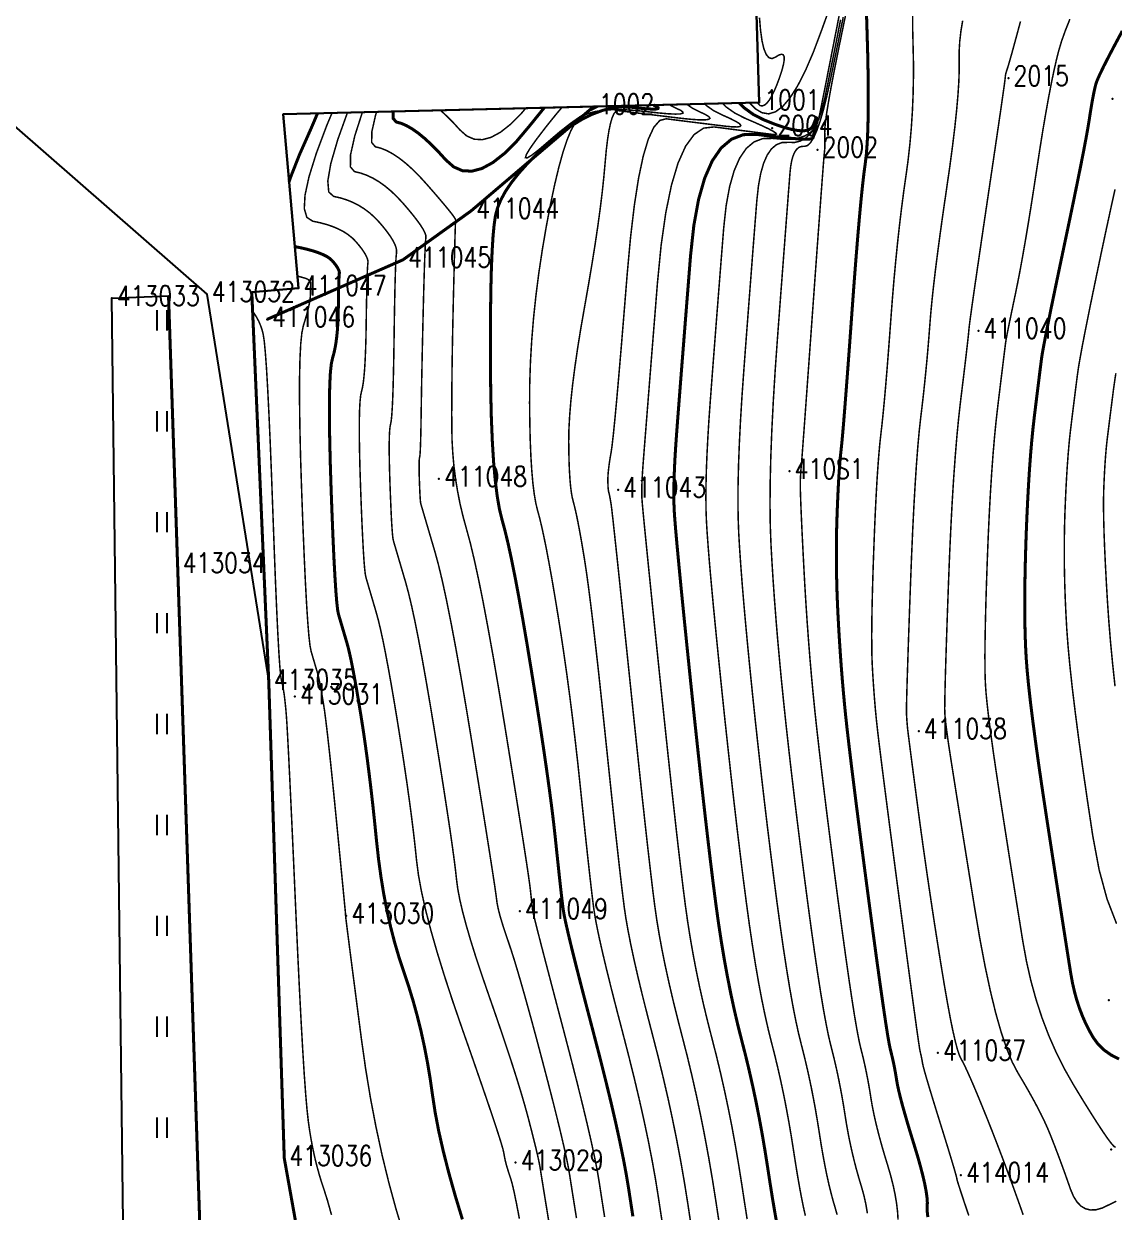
# Model space of a CAD drawing. Extents: x 871 to 1485, y 1110 to 1494.
# Drawn here: x 951.1 to 1005.1, y 1184.9 to 1243.8 of the extents above; entities that cross this region are included whole.
import ezdxf

# ---------------------------------------------------------------- set-up
doc = ezdxf.new("R2010")
doc.units = 0
doc.header["$LTSCALE"] = 0.5
doc.header["$PDSIZE"] = 0.2
doc.linetypes.add('X3', pattern=[5, 4, -1])
doc.layers.get('0').update_dxf_attribs({"linetype": 'CONTINUOUS'})
for name, color, linetype in [('DGX', 2, 'CONTINUOUS'), ('DLSS', 4, 'CONTINUOUS'), ('ZBTZ', 3, 'CONTINUOUS'), ('ZDH', 1, 'CONTINUOUS')]:
    doc.layers.add(name, color=color, linetype=linetype)
doc.styles.add('HZ', font='rs.shx', dxfattribs={"width": 0.8, "bigfont": 'hztxt.shx'})
doc.linetypes.add('1161', pattern='A,0,[149,AAA.SHX,S=0.15,R=0,X=0,Y=0],-1.6', length=1.6)

# ---------------------------------------------------------------- blocks, each defined once
blk = doc.blocks.new('gc323')
at = {"flags": 128}
for points in [[(-0.5, 0), (-0.5, 2)], [(0.5, 0), (0.5, 2)]]:
    blk.add_lwpolyline(points, dxfattribs=at)

msp = doc.modelspace()

# ---------------------------------------------------------------- linework, layer by layer
at = {"linetype": 'Continuous', "elevation": 8.888, "flags": 128}
msp.add_lwpolyline([(960.195, 1230.37), (963.264, 1211.145), (962.422, 1230.467), (964.736, 1230.673), (963.969, 1239.285), (987.563, 1239.875), (987.302, 1248.093), (977.14, 1247.885), (977.082, 1260.359), (976.667, 1293.433), (976.622, 1297.17), (974.599, 1444.021), (975.761, 1445.017), (975.601, 1446.477), (870.75, 1308.548)], close=True, dxfattribs=at)
at = {"linetype": 'Continuous', "flags": 128}
for points, elevation in [([(974.599, 1444.021), (976.622, 1297.17), (976.667, 1293.433), (977.082, 1260.359), (977.14, 1247.885), (987.302, 1248.093), (987.563, 1239.875), (979.366, 1239.67), (963.969, 1239.285), (964.736, 1230.673), (962.422, 1230.467), (963.264, 1211.145), (964.031, 1187.555), (968.129, 1164.597), (978.887, 1142.015), (988.427, 1127.787), (1013.14, 1137.603), (1027.097, 1144.743), (1039.656, 1152.3), (1045.268, 1155.482), (1064.515, 1166.983), (1082.553, 1177.399), (1093.084, 1183.61)], 10.434), ([(979.366, 1239.67), (987.563, 1239.875), (987.302, 1248.093), (977.14, 1247.885)], 13.245)]:
    msp.add_lwpolyline(points, dxfattribs=dict(at, elevation=elevation))
at = {"layer": 'DGX', "linetype": 'Continuous', "const_width": 0.075, "flags": 128}
for points, elevation in [([(987.082, 1239.863), (987.109, 1239.82), (987.384, 1239.546), (987.694, 1239.361), (988.028, 1239.304), (988.371, 1239.408), (988.725, 1239.673), (989.088, 1240.101), (989.461, 1240.691), (989.845, 1241.442), (990.238, 1242.355), (990.642, 1243.431), (991.013, 1244.454)], 15.5), ([(991.523, 1244.198), (991.342, 1243.274), (991.177, 1242.431), (991.028, 1241.67), (990.894, 1240.99), (990.775, 1240.391), (990.672, 1239.874), (990.584, 1239.437), (990.511, 1239.082), (990.418, 1238.791), (990.27, 1238.548), (990.066, 1238.353), (989.807, 1238.205), (989.492, 1238.105), (989.121, 1238.052), (988.695, 1238.047), (988.213, 1238.089), (987.73, 1238.078), (987.298, 1237.912), (986.918, 1237.591), (986.591, 1237.114), (986.315, 1236.483), (986.092, 1235.696), (985.92, 1234.755), (985.8, 1233.659), (985.708, 1232.497), (985.618, 1231.36), (985.531, 1230.247), (985.446, 1229.158), (985.364, 1228.094), (985.284, 1227.054), (985.207, 1226.039), (985.133, 1225.048), (985.065, 1224.099), (985.011, 1223.208), (984.969, 1222.377), (984.939, 1221.604), (984.922, 1220.89), (984.917, 1220.235), (984.925, 1219.638), (984.945, 1219.101), (984.98, 1218.527), (985.032, 1217.822), (985.1, 1216.985), (985.186, 1216.017), (985.288, 1214.918), (985.408, 1213.688), (985.544, 1212.326), (985.697, 1210.833), (985.857, 1209.302), (986.016, 1207.829), (986.172, 1206.414), (986.327, 1205.056), (986.479, 1203.754), (986.63, 1202.511), (986.778, 1201.324), (986.925, 1200.195), (987.071, 1199.124), (987.221, 1198.113), (987.372, 1197.162), (987.526, 1196.27), (987.682, 1195.437), (987.841, 1194.664), (988.002, 1193.951), (988.165, 1193.298), (988.326, 1192.668), (988.48, 1192.028), (988.627, 1191.378), (988.767, 1190.717), (988.899, 1190.045), (989.024, 1189.362), (989.143, 1188.669), (989.254, 1187.965), (989.36, 1187.283), (989.463, 1186.657), (989.563, 1186.085), (989.66, 1185.569), (989.754, 1185.108), (989.845, 1184.703)], 15.5), ([(987.572, 1244.066), (987.625, 1243.434), (987.698, 1242.92), (987.791, 1242.524), (987.906, 1242.246), (988.04, 1242.086), (988.196, 1242.044), (988.371, 1242.12), (988.537, 1242.222), (988.663, 1242.259), (988.748, 1242.23), (988.792, 1242.135), (988.796, 1241.975), (988.759, 1241.749), (988.682, 1241.458), (988.565, 1241.101), (988.43, 1240.738), (988.298, 1240.429), (988.172, 1240.175), (988.049, 1239.974), (987.931, 1239.828), (987.818, 1239.736), (987.709, 1239.698), (987.604, 1239.715), (987.505, 1239.816), (987.481, 1239.873)], 16), ([(977.793, 1239.631), (977.499, 1239.285), (976.992, 1238.653), (976.533, 1238.053), (976.21, 1237.599), (976.025, 1237.293), (975.977, 1237.134), (976.065, 1237.121), (976.291, 1237.256), (976.653, 1237.538), (977.153, 1237.967), (977.703, 1238.435), (978.217, 1238.837), (978.695, 1239.172), (979.137, 1239.44), (979.543, 1239.64), (979.644, 1239.677)], 12), ([(982.798, 1184.08), (982.681, 1184.843), (982.557, 1185.661), (982.418, 1186.526), (982.255, 1187.434), (982.07, 1188.384), (981.862, 1189.376), (981.63, 1190.41), (981.376, 1191.486), (981.099, 1192.604), (980.799, 1193.764), (980.504, 1194.894), (980.241, 1195.922), (980.012, 1196.846), (979.816, 1197.667), (979.653, 1198.386), (979.523, 1199.002), (979.426, 1199.515), (979.362, 1199.926), (979.31, 1200.334), (979.249, 1200.842), (979.179, 1201.449), (979.1, 1202.156), (979.012, 1202.962), (978.915, 1203.867), (978.809, 1204.871), (978.694, 1205.975), (978.573, 1207.117), (978.446, 1208.236), (978.315, 1209.333), (978.179, 1210.407), (978.038, 1211.458), (977.893, 1212.487), (977.743, 1213.492), (977.588, 1214.475), (977.434, 1215.406), (977.289, 1216.256), (977.151, 1217.025), (977.022, 1217.712), (976.899, 1218.318), (976.785, 1218.843), (976.679, 1219.286), (976.58, 1219.649), (976.491, 1220.014), (976.414, 1220.465), (976.347, 1221.003), (976.292, 1221.627), (976.248, 1222.337), (976.215, 1223.134), (976.194, 1224.016), (976.183, 1224.986), (976.192, 1226.008), (976.228, 1227.049), (976.291, 1228.11), (976.38, 1229.191), (976.497, 1230.291), (976.64, 1231.411), (976.811, 1232.55), (977.008, 1233.708), (977.218, 1234.814), (977.425, 1235.795), (977.63, 1236.651), (977.832, 1237.382), (978.031, 1237.988), (978.228, 1238.469), (978.423, 1238.825), (978.615, 1239.056), (978.834, 1239.209), (979.111, 1239.331), (979.446, 1239.422), (979.838, 1239.483), (980.287, 1239.513), (980.794, 1239.511), (981.358, 1239.479), (981.98, 1239.416), (982.572, 1239.35), (983.048, 1239.308), (983.407, 1239.292), (983.648, 1239.3), (983.774, 1239.333), (983.782, 1239.391), (983.674, 1239.474), (983.449, 1239.581), (983.182, 1239.716), (983.114, 1239.764)], 13), ([(984.165, 1184.349), (984.019, 1185.315), (983.856, 1186.337), (983.678, 1187.366), (983.483, 1188.401), (983.273, 1189.442), (983.047, 1190.49), (982.804, 1191.544), (982.546, 1192.604), (982.272, 1193.671), (982.003, 1194.706), (981.761, 1195.67), (981.546, 1196.564), (981.358, 1197.388), (981.197, 1198.141), (981.063, 1198.824), (980.955, 1199.437), (980.875, 1199.979), (980.801, 1200.557), (980.715, 1201.275), (980.616, 1202.133), (980.505, 1203.131), (980.38, 1204.27), (980.243, 1205.549), (980.094, 1206.969), (979.931, 1208.529), (979.767, 1210.091), (979.614, 1211.517), (979.47, 1212.807), (979.337, 1213.961), (979.214, 1214.979), (979.101, 1215.86), (978.998, 1216.606), (978.905, 1217.216), (978.82, 1217.735), (978.739, 1218.209), (978.662, 1218.637), (978.589, 1219.02), (978.521, 1219.358), (978.458, 1219.651), (978.398, 1219.898), (978.344, 1220.1), (978.294, 1220.304), (978.251, 1220.555), (978.213, 1220.855), (978.183, 1221.203), (978.158, 1221.599), (978.14, 1222.043), (978.128, 1222.535), (978.122, 1223.076), (978.132, 1223.674), (978.168, 1224.34), (978.228, 1225.074), (978.314, 1225.877), (978.426, 1226.747), (978.562, 1227.685), (978.724, 1228.69), (978.912, 1229.764), (979.102, 1230.844), (979.275, 1231.869), (979.429, 1232.839), (979.565, 1233.753), (979.682, 1234.612), (979.781, 1235.416), (979.861, 1236.165), (979.924, 1236.858), (979.98, 1237.481), (980.044, 1238.02), (980.115, 1238.473), (980.193, 1238.841), (980.278, 1239.124), (980.37, 1239.323), (980.469, 1239.436), (980.576, 1239.464), (980.718, 1239.446), (980.925, 1239.42), (981.197, 1239.386), (981.534, 1239.345), (981.936, 1239.296), (982.402, 1239.24), (982.933, 1239.175), (983.529, 1239.103), (984.095, 1239.042), (984.537, 1239.009), (984.855, 1239.005), (985.049, 1239.03), (985.119, 1239.083), (985.065, 1239.165), (984.887, 1239.276), (984.585, 1239.416), (984.242, 1239.589), (983.963, 1239.785)], 13.5), ([(985.573, 1184.363), (985.417, 1185.386), (985.247, 1186.467), (985.065, 1187.532), (984.872, 1188.581), (984.669, 1189.613), (984.454, 1190.629), (984.229, 1191.628), (983.993, 1192.611), (983.745, 1193.578), (983.503, 1194.517), (983.281, 1195.419), (983.08, 1196.282), (982.9, 1197.108), (982.741, 1197.896), (982.602, 1198.647), (982.484, 1199.359), (982.387, 1200.033), (982.292, 1200.78), (982.181, 1201.707), (982.053, 1202.816), (981.909, 1204.107), (981.748, 1205.579), (981.571, 1207.232), (981.378, 1209.066), (981.168, 1211.082), (980.962, 1213.064), (980.781, 1214.797), (980.626, 1216.28), (980.495, 1217.514), (980.389, 1218.499), (980.309, 1219.234), (980.253, 1219.72), (980.222, 1219.956), (980.205, 1220.064), (980.188, 1220.161), (980.172, 1220.25), (980.157, 1220.329), (980.143, 1220.399), (980.13, 1220.459), (980.118, 1220.51), (980.107, 1220.552), (980.096, 1220.594), (980.087, 1220.646), (980.08, 1220.707), (980.073, 1220.779), (980.068, 1220.861), (980.065, 1220.953), (980.062, 1221.054), (980.061, 1221.166), (980.063, 1221.289), (980.07, 1221.427), (980.083, 1221.578), (980.101, 1221.744), (980.124, 1221.923), (980.152, 1222.117), (980.185, 1222.324), (980.224, 1222.546), (980.272, 1222.883), (980.335, 1223.439), (980.413, 1224.212), (980.505, 1225.203), (980.611, 1226.412), (980.732, 1227.838), (980.867, 1229.483), (981.017, 1231.345), (981.185, 1233.19), (981.374, 1234.784), (981.583, 1236.126), (981.814, 1237.216), (982.066, 1238.055), (982.339, 1238.641), (982.633, 1238.977), (982.948, 1239.06), (983.279, 1239.017), (983.62, 1238.974), (983.971, 1238.929), (984.331, 1238.884), (984.702, 1238.838), (985.084, 1238.791), (985.475, 1238.743), (985.876, 1238.694), (986.229, 1238.66), (986.476, 1238.656), (986.616, 1238.681), (986.65, 1238.735), (986.577, 1238.82), (986.398, 1238.934), (986.113, 1239.077), (985.721, 1239.251), (985.302, 1239.462), (984.936, 1239.719), (984.845, 1239.807)], 14), ([(985.733, 1239.829), (985.929, 1239.639), (986.362, 1239.335), (986.857, 1239.085), (987.339, 1238.878), (987.731, 1238.702), (988.035, 1238.556), (988.25, 1238.441), (988.376, 1238.356), (988.414, 1238.302), (988.363, 1238.278), (988.223, 1238.285), (988.016, 1238.311), (987.765, 1238.342), (987.469, 1238.379), (987.129, 1238.423), (986.744, 1238.472), (986.314, 1238.527), (985.84, 1238.589), (985.321, 1238.656), (984.803, 1238.597), (984.333, 1238.278), (983.911, 1237.701), (983.537, 1236.864), (983.21, 1235.768), (982.931, 1234.412), (982.7, 1232.797), (982.517, 1230.923), (982.366, 1229.028), (982.232, 1227.351), (982.116, 1225.891), (982.018, 1224.648), (981.937, 1223.623), (981.873, 1222.815), (981.827, 1222.225), (981.799, 1221.852), (981.78, 1221.595), (981.766, 1221.355), (981.754, 1221.13), (981.746, 1220.921), (981.742, 1220.729), (981.74, 1220.552), (981.742, 1220.391), (981.748, 1220.245), (981.768, 1219.989), (981.813, 1219.493), (981.885, 1218.758), (981.982, 1217.784), (982.104, 1216.572), (982.252, 1215.12), (982.426, 1213.429), (982.625, 1211.5), (982.831, 1209.528), (983.023, 1207.713), (983.203, 1206.052), (983.369, 1204.548), (983.521, 1203.199), (983.661, 1202.006), (983.787, 1200.969), (983.9, 1200.087), (984.013, 1199.281), (984.142, 1198.469), (984.285, 1197.651), (984.442, 1196.829), (984.614, 1196.001), (984.801, 1195.167), (985.003, 1194.328), (985.219, 1193.484), (985.437, 1192.63), (985.646, 1191.762), (985.845, 1190.878), (986.035, 1189.981), (986.215, 1189.069), (986.385, 1188.142), (986.545, 1187.201), (986.696, 1186.246), (986.835, 1185.336), (986.96, 1184.534)], 14.5), ([(975.679, 1184.553), (975.538, 1185.291), (975.418, 1185.873), (975.319, 1186.3), (975.24, 1186.571), (975.176, 1186.759), (975.118, 1186.938), (975.067, 1187.107), (975.022, 1187.266), (974.984, 1187.415), (974.953, 1187.555), (974.928, 1187.685), (974.909, 1187.805), (974.864, 1188.003), (974.758, 1188.363), (974.591, 1188.888), (974.364, 1189.576), (974.075, 1190.428), (973.726, 1191.443), (973.317, 1192.623), (972.846, 1193.965), (972.373, 1195.342), (971.954, 1196.623), (971.589, 1197.808), (971.28, 1198.897), (971.024, 1199.89), (970.824, 1200.787), (970.678, 1201.588), (970.586, 1202.294), (970.515, 1202.975), (970.432, 1203.704), (970.335, 1204.482), (970.225, 1205.307), (970.102, 1206.181), (969.966, 1207.103), (969.817, 1208.072), (969.655, 1209.09), (969.491, 1210.088), (969.336, 1210.996), (969.189, 1211.817), (969.051, 1212.549), (968.923, 1213.192), (968.802, 1213.747), (968.691, 1214.213), (968.589, 1214.59), (968.495, 1214.909), (968.41, 1215.199), (968.333, 1215.461), (968.264, 1215.693), (968.205, 1215.897), (968.153, 1216.071), (968.11, 1216.217), (968.076, 1216.334), (968.045, 1216.495), (968.013, 1216.77), (967.981, 1217.162), (967.948, 1217.669), (967.915, 1218.291), (967.88, 1219.028), (967.845, 1219.882), (967.809, 1220.85), (967.778, 1221.822), (967.758, 1222.684), (967.748, 1223.437), (967.749, 1224.08), (967.761, 1224.614), (967.783, 1225.039), (967.816, 1225.354), (967.859, 1225.559), (967.905, 1225.743), (967.946, 1225.993), (967.982, 1226.309), (968.014, 1226.691), (968.04, 1227.138), (968.061, 1227.652), (968.078, 1228.231), (968.089, 1228.876), (968.098, 1229.517), (968.108, 1230.083), (968.118, 1230.575), (968.128, 1230.992), (968.139, 1231.334), (968.151, 1231.601), (968.163, 1231.794), (968.175, 1231.911), (968.177, 1231.999), (968.157, 1232.099), (968.115, 1232.212), (968.051, 1232.338), (967.965, 1232.478), (967.858, 1232.63), (967.728, 1232.796), (967.577, 1232.974), (967.402, 1233.152), (967.2, 1233.315), (966.973, 1233.464), (966.719, 1233.597), (966.439, 1233.716), (966.132, 1233.821), (965.8, 1233.91), (965.441, 1233.985), (965.151, 1234.174), (965.023, 1234.604), (965.059, 1235.277), (965.258, 1236.192), (965.619, 1237.349), (966.144, 1238.748), (966.395, 1239.346)], 10.5), ([(977.146, 1184.351), (977.007, 1185.204), (976.894, 1185.9), (976.807, 1186.439), (976.746, 1186.82), (976.711, 1187.045), (976.682, 1187.213), (976.639, 1187.426), (976.582, 1187.683), (976.512, 1187.985), (976.428, 1188.331), (976.33, 1188.722), (976.218, 1189.157), (976.093, 1189.637), (975.946, 1190.171), (975.772, 1190.768), (975.57, 1191.429), (975.341, 1192.152), (975.083, 1192.939), (974.798, 1193.79), (974.485, 1194.703), (974.145, 1195.68), (973.81, 1196.651), (973.514, 1197.546), (973.258, 1198.365), (973.042, 1199.109), (972.864, 1199.776), (972.727, 1200.368), (972.628, 1200.885), (972.569, 1201.325), (972.518, 1201.791), (972.443, 1202.384), (972.344, 1203.104), (972.222, 1203.951), (972.075, 1204.924), (971.905, 1206.025), (971.712, 1207.252), (971.494, 1208.607), (971.271, 1209.964), (971.059, 1211.201), (970.86, 1212.318), (970.672, 1213.314), (970.497, 1214.189), (970.334, 1214.944), (970.182, 1215.579), (970.043, 1216.093), (969.917, 1216.522), (969.805, 1216.903), (969.707, 1217.235), (969.624, 1217.518), (969.555, 1217.752), (969.5, 1217.938), (969.46, 1218.075), (969.434, 1218.164), (969.414, 1218.264), (969.395, 1218.436), (969.375, 1218.681), (969.354, 1218.998), (969.333, 1219.386), (969.312, 1219.847), (969.29, 1220.381), (969.267, 1220.986), (969.248, 1221.593), (969.235, 1222.132), (969.229, 1222.602), (969.23, 1223.004), (969.237, 1223.338), (969.251, 1223.603), (969.271, 1223.8), (969.298, 1223.929), (969.327, 1224.077), (969.354, 1224.333), (969.379, 1224.697), (969.402, 1225.169), (969.422, 1225.749), (969.44, 1226.437), (969.456, 1227.233), (969.47, 1228.136), (969.483, 1229.041), (969.497, 1229.841), (969.511, 1230.534), (969.526, 1231.123), (969.541, 1231.606), (969.557, 1231.983), (969.574, 1232.255), (969.592, 1232.422), (969.594, 1232.545), (969.566, 1232.686), (969.506, 1232.846), (969.416, 1233.024), (969.295, 1233.221), (969.143, 1233.436), (968.961, 1233.67), (968.747, 1233.922), (968.511, 1234.171), (968.262, 1234.395), (967.998, 1234.594), (967.721, 1234.768), (967.43, 1234.917), (967.126, 1235.041), (966.807, 1235.14), (966.475, 1235.214), (966.234, 1235.436), (966.188, 1235.978), (966.336, 1236.841), (966.68, 1238.025), (967.16, 1239.365)], 11), ([(967.9, 1239.383), (967.523, 1238.211), (967.312, 1237.266), (967.307, 1236.677), (967.51, 1236.443), (967.815, 1236.37), (968.119, 1236.261), (968.422, 1236.118), (968.724, 1235.939), (969.024, 1235.724), (969.323, 1235.475), (969.621, 1235.19), (969.917, 1234.87), (970.194, 1234.548), (970.432, 1234.258), (970.631, 1234), (970.792, 1233.773), (970.914, 1233.579), (970.997, 1233.415), (971.042, 1233.284), (971.048, 1233.185), (971.034, 1233.056), (971.02, 1232.838), (971.005, 1232.53), (970.989, 1232.132), (970.972, 1231.645), (970.955, 1231.068), (970.936, 1230.401), (970.917, 1229.644), (970.898, 1228.862), (970.881, 1228.117), (970.865, 1227.41), (970.852, 1226.741), (970.839, 1226.11), (970.829, 1225.517), (970.82, 1224.961), (970.812, 1224.444), (970.805, 1223.974), (970.798, 1223.562), (970.789, 1223.207), (970.78, 1222.91), (970.771, 1222.671), (970.76, 1222.489), (970.749, 1222.365), (970.737, 1222.298), (970.727, 1222.247), (970.718, 1222.168), (970.713, 1222.062), (970.71, 1221.928), (970.71, 1221.768), (970.712, 1221.58), (970.717, 1221.364), (970.725, 1221.122), (970.734, 1220.88), (970.743, 1220.667), (970.751, 1220.482), (970.76, 1220.327), (970.768, 1220.2), (970.776, 1220.102), (970.784, 1220.034), (970.792, 1219.993), (970.809, 1219.934), (970.847, 1219.805), (970.905, 1219.608), (970.983, 1219.343), (971.081, 1219.008), (971.2, 1218.606), (971.338, 1218.135), (971.497, 1217.595), (971.673, 1216.945), (971.865, 1216.142), (972.072, 1215.187), (972.294, 1214.079), (972.531, 1212.819), (972.783, 1211.406), (973.05, 1209.841), (973.333, 1208.123), (973.606, 1206.432), (973.845, 1204.947), (974.049, 1203.668), (974.218, 1202.594), (974.353, 1201.726), (974.454, 1201.064), (974.52, 1200.607), (974.552, 1200.357), (974.574, 1200.195), (974.61, 1200.005), (974.66, 1199.788), (974.725, 1199.543), (974.805, 1199.27), (974.899, 1198.969), (975.007, 1198.641), (975.13, 1198.285), (975.27, 1197.869), (975.431, 1197.361), (975.611, 1196.762), (975.812, 1196.071), (976.032, 1195.289), (976.273, 1194.415), (976.534, 1193.449), (976.814, 1192.392), (977.09, 1191.339), (977.336, 1190.382), (977.551, 1189.524), (977.736, 1188.763), (977.89, 1188.101), (978.015, 1187.536), (978.109, 1187.068), (978.172, 1186.699), (978.23, 1186.326), (978.305, 1185.849), (978.397, 1185.268), (978.507, 1184.582)], 11.5), ([(979.901, 1184.636), (979.803, 1185.259), (979.714, 1185.832), (979.634, 1186.353), (979.541, 1186.905), (979.41, 1187.571), (979.243, 1188.35), (979.038, 1189.243), (978.797, 1190.25), (978.519, 1191.37), (978.204, 1192.604), (977.852, 1193.951), (977.504, 1195.272), (977.202, 1196.424), (976.944, 1197.409), (976.732, 1198.226), (976.566, 1198.876), (976.444, 1199.358), (976.368, 1199.671), (976.337, 1199.818), (976.328, 1199.889), (976.318, 1199.977), (976.306, 1200.082), (976.292, 1200.205), (976.277, 1200.345), (976.26, 1200.502), (976.241, 1200.676), (976.221, 1200.868), (976.183, 1201.17), (976.111, 1201.676), (976.004, 1202.386), (975.863, 1203.3), (975.687, 1204.417), (975.477, 1205.739), (975.232, 1207.265), (974.953, 1208.994), (974.664, 1210.749), (974.39, 1212.351), (974.13, 1213.799), (973.886, 1215.095), (973.656, 1216.237), (973.44, 1217.227), (973.24, 1218.063), (973.054, 1218.746), (972.887, 1219.356), (972.741, 1219.971), (972.618, 1220.591), (972.516, 1221.217), (972.436, 1221.849), (972.379, 1222.487), (972.343, 1223.13), (972.329, 1223.778), (972.327, 1224.448), (972.329, 1225.154), (972.335, 1225.897), (972.343, 1226.676), (972.355, 1227.492), (972.37, 1228.344), (972.388, 1229.233), (972.409, 1230.158), (972.431, 1231.044), (972.451, 1231.816), (972.468, 1232.474), (972.483, 1233.017), (972.496, 1233.446), (972.506, 1233.761), (972.514, 1233.961), (972.52, 1234.047), (972.501, 1234.1), (972.437, 1234.201), (972.327, 1234.35), (972.171, 1234.547), (971.969, 1234.793), (971.721, 1235.086), (971.427, 1235.428), (971.087, 1235.818), (970.73, 1236.209), (970.385, 1236.555), (970.05, 1236.855), (969.726, 1237.109), (969.414, 1237.318), (969.113, 1237.482), (968.823, 1237.6), (968.544, 1237.672), (968.363, 1237.881), (968.367, 1238.407), (968.556, 1239.25), (968.605, 1239.401)], 12), ([(975.995, 1239.586), (975.766, 1239.313), (975.237, 1238.784), (974.74, 1238.393), (974.275, 1238.14), (973.841, 1238.025), (973.44, 1238.048), (973.07, 1238.209), (972.732, 1238.508), (972.417, 1238.855), (972.116, 1239.161), (971.83, 1239.426), (971.764, 1239.48)], 13), ([(969.964, 1183.723), (969.571, 1185.022), (969.208, 1186.351), (968.876, 1187.711), (968.575, 1189.102), (968.303, 1190.523), (968.063, 1191.975), (967.853, 1193.457), (967.67, 1194.863), (967.512, 1196.086), (967.377, 1197.125), (967.267, 1197.98), (967.181, 1198.652), (967.119, 1199.14), (967.082, 1199.444), (967.069, 1199.565), (967.067, 1199.593), (967.066, 1199.619), (967.065, 1199.642), (967.064, 1199.663), (967.063, 1199.681), (967.062, 1199.696), (967.061, 1199.709), (967.06, 1199.72), (967.053, 1199.8), (967.031, 1200.022), (966.996, 1200.385), (966.947, 1200.89), (966.884, 1201.537), (966.807, 1202.326), (966.716, 1203.256), (966.611, 1204.328), (966.503, 1205.417), (966.404, 1206.4), (966.313, 1207.276), (966.229, 1208.045), (966.154, 1208.708), (966.087, 1209.264), (966.028, 1209.714), (965.977, 1210.057), (965.931, 1210.334), (965.888, 1210.587), (965.848, 1210.815), (965.809, 1211.018), (965.773, 1211.197), (965.74, 1211.351), (965.709, 1211.481), (965.681, 1211.586), (965.652, 1211.684), (965.62, 1211.793), (965.584, 1211.913), (965.546, 1212.043), (965.504, 1212.185), (965.459, 1212.337), (965.411, 1212.501), (965.36, 1212.675), (965.306, 1212.956), (965.251, 1213.438), (965.195, 1214.123), (965.137, 1215.01), (965.078, 1216.099), (965.018, 1217.39), (964.956, 1218.883), (964.894, 1220.579), (964.839, 1222.279), (964.804, 1223.788), (964.787, 1225.106), (964.788, 1226.232), (964.809, 1227.166), (964.847, 1227.909), (964.904, 1228.461), (964.98, 1228.821), (965.06, 1229.076), (965.13, 1229.313), (965.189, 1229.532), (965.237, 1229.733), (965.275, 1229.916), (965.303, 1230.081), (965.32, 1230.228), (965.327, 1230.356), (965.329, 1230.469), (965.33, 1230.569), (965.332, 1230.656), (965.334, 1230.729), (965.336, 1230.789), (965.338, 1230.837), (965.34, 1230.871), (965.342, 1230.891), (965.343, 1230.907), (965.339, 1230.924), (965.332, 1230.944), (965.32, 1230.967), (965.305, 1230.991), (965.286, 1231.018), (965.263, 1231.047), (965.237, 1231.079), (965.183, 1231.114), (965.077, 1231.156), (964.921, 1231.203), (964.713, 1231.256), (964.683, 1231.263)], 9.5), ([(966.371, 1184.747), (966.169, 1185.467), (966.01, 1185.968), (965.878, 1186.362), (965.756, 1186.767), (965.643, 1187.18), (965.539, 1187.604), (965.445, 1188.037), (965.361, 1188.479), (965.286, 1188.931), (965.221, 1189.392), (965.158, 1189.962), (965.091, 1190.738), (965.02, 1191.722), (964.946, 1192.912), (964.867, 1194.309), (964.784, 1195.913), (964.696, 1197.723), (964.605, 1199.741), (964.516, 1201.748), (964.436, 1203.53), (964.364, 1205.085), (964.301, 1206.415), (964.247, 1207.518), (964.201, 1208.395), (964.164, 1209.046), (964.136, 1209.47), (964.111, 1209.77), (964.084, 1210.047), (964.056, 1210.3), (964.027, 1210.53), (963.995, 1210.737), (963.962, 1210.921), (963.928, 1211.081), (963.892, 1211.217), (963.853, 1211.458), (963.81, 1211.929), (963.763, 1212.632), (963.711, 1213.565), (963.656, 1214.729), (963.596, 1216.124), (963.533, 1217.75), (963.465, 1219.606), (963.397, 1221.469), (963.331, 1223.113), (963.267, 1224.539), (963.206, 1225.746), (963.148, 1226.735), (963.091, 1227.505), (963.038, 1228.057), (962.986, 1228.39), (962.929, 1228.609), (962.857, 1228.818), (962.772, 1229.017), (962.672, 1229.207), (962.558, 1229.387), (962.463, 1229.513)], 9)]:
    msp.add_lwpolyline(points, dxfattribs=dict(at, elevation=elevation))
for points in [[(994.436, 1184.504), (994.411, 1184.904), (994.362, 1185.323), (994.288, 1185.762), (994.191, 1186.221), (994.069, 1186.699), (993.923, 1187.197), (993.771, 1187.693), (993.633, 1188.167), (993.509, 1188.619), (993.398, 1189.049), (993.301, 1189.456), (993.217, 1189.841), (993.147, 1190.203), (993.09, 1190.544), (993.039, 1190.87), (992.984, 1191.192), (992.926, 1191.508), (992.864, 1191.82), (992.799, 1192.127), (992.731, 1192.429), (992.66, 1192.726), (992.585, 1193.017), (992.501, 1193.385), (992.401, 1193.91), (992.284, 1194.592), (992.152, 1195.431), (992.003, 1196.427), (991.839, 1197.58), (991.659, 1198.89), (991.462, 1200.357), (991.265, 1201.857), (991.083, 1203.267), (990.916, 1204.587), (990.764, 1205.817), (990.626, 1206.956), (990.504, 1208.005), (990.396, 1208.964), (990.303, 1209.832), (990.22, 1210.662), (990.142, 1211.505), (990.068, 1212.361), (989.999, 1213.231), (989.935, 1214.113), (989.875, 1215.009), (989.819, 1215.918), (989.769, 1216.84), (989.724, 1217.719), (989.685, 1218.499), (989.654, 1219.179), (989.628, 1219.759), (989.61, 1220.24), (989.598, 1220.621), (989.593, 1220.903), (989.594, 1221.085), (989.599, 1221.213), (989.605, 1221.33), (989.61, 1221.438), (989.616, 1221.536), (989.621, 1221.624), (989.627, 1221.702), (989.634, 1221.771), (989.64, 1221.829), (989.655, 1221.997), (989.685, 1222.396), (989.732, 1223.024), (989.796, 1223.882), (989.875, 1224.97), (989.97, 1226.288), (990.082, 1227.835), (990.21, 1229.613), (990.338, 1231.391), (990.45, 1232.94), (990.547, 1234.26), (990.627, 1235.351), (990.692, 1236.214), (990.74, 1236.847), (990.773, 1237.251), (990.79, 1237.427), (990.798, 1237.495), (990.805, 1237.577), (990.809, 1237.674), (990.812, 1237.785), (990.812, 1237.911), (990.811, 1238.051), (990.808, 1238.205), (990.804, 1238.373), (990.81, 1238.596), (990.842, 1238.912), (990.897, 1239.322), (990.978, 1239.825), (991.082, 1240.423), (991.212, 1241.114), (991.366, 1241.899), (991.544, 1242.777), (991.726, 1243.662), (991.891, 1244.463)], [(997.94, 1184.709), (997.725, 1185.346), (997.559, 1185.847), (997.441, 1186.211), (997.371, 1186.438), (997.349, 1186.529), (997.339, 1186.592), (997.301, 1186.736), (997.238, 1186.96), (997.148, 1187.265), (997.032, 1187.65), (996.89, 1188.116), (996.721, 1188.663), (996.526, 1189.29), (996.33, 1189.921), (996.159, 1190.477), (996.012, 1190.96), (995.89, 1191.368), (995.793, 1191.703), (995.72, 1191.964), (995.672, 1192.15), (995.648, 1192.263), (995.636, 1192.338), (995.623, 1192.412), (995.61, 1192.484), (995.596, 1192.556), (995.581, 1192.626), (995.565, 1192.695), (995.549, 1192.764), (995.532, 1192.831), (995.5, 1193.008), (995.44, 1193.407), (995.352, 1194.029), (995.236, 1194.872), (995.091, 1195.937), (994.918, 1197.225), (994.717, 1198.734), (994.487, 1200.465), (994.257, 1202.213), (994.052, 1203.772), (993.874, 1205.142), (993.722, 1206.324), (993.596, 1207.317), (993.496, 1208.122), (993.422, 1208.738), (993.375, 1209.165), (993.341, 1209.501), (993.309, 1209.841), (993.28, 1210.188), (993.252, 1210.539), (993.226, 1210.896), (993.201, 1211.259), (993.179, 1211.626), (993.158, 1211.999), (993.142, 1212.416), (993.134, 1212.915), (993.132, 1213.496), (993.137, 1214.16), (993.15, 1214.906), (993.17, 1215.734), (993.197, 1216.644), (993.231, 1217.637), (993.269, 1218.633), (993.309, 1219.551), (993.351, 1220.392), (993.394, 1221.156), (993.44, 1221.843), (993.487, 1222.453), (993.535, 1222.986), (993.586, 1223.442), (993.638, 1223.895), (993.693, 1224.422), (993.751, 1225.021), (993.811, 1225.693), (993.874, 1226.439), (993.939, 1227.257), (994.007, 1228.148), (994.078, 1229.111), (994.152, 1230.098), (994.232, 1231.056), (994.318, 1231.987), (994.409, 1232.89), (994.505, 1233.766), (994.607, 1234.613), (994.714, 1235.433), (994.827, 1236.225), (994.934, 1237.009), (995.022, 1237.803), (995.093, 1238.608), (995.146, 1239.424), (995.181, 1240.251), (995.198, 1241.088), (995.197, 1241.935), (995.178, 1242.794), (995.158, 1243.623), (995.156, 1244.382)], [(991.418, 1184.752), (991.319, 1185.104), (991.212, 1185.466), (991.108, 1185.858), (991.005, 1186.279), (990.906, 1186.729), (990.809, 1187.209), (990.714, 1187.718), (990.622, 1188.256), (990.533, 1188.824), (990.441, 1189.403), (990.344, 1189.972), (990.241, 1190.533), (990.132, 1191.084), (990.018, 1191.627), (989.897, 1192.162), (989.771, 1192.687), (989.639, 1193.204), (989.502, 1193.763), (989.361, 1194.413), (989.216, 1195.156), (989.068, 1195.99), (988.916, 1196.917), (988.76, 1197.936), (988.601, 1199.046), (988.437, 1200.249), (988.274, 1201.502), (988.114, 1202.763), (987.958, 1204.032), (987.806, 1205.309), (987.657, 1206.595), (987.512, 1207.888), (987.37, 1209.189), (987.232, 1210.499), (987.102, 1211.774), (986.985, 1212.971), (986.88, 1214.091), (986.788, 1215.134), (986.708, 1216.099), (986.641, 1216.986), (986.586, 1217.796), (986.543, 1218.528), (986.516, 1219.262), (986.505, 1220.076), (986.512, 1220.97), (986.535, 1221.945), (986.576, 1223), (986.633, 1224.135), (986.708, 1225.351), (986.8, 1226.646), (986.897, 1227.946), (986.99, 1229.174), (987.078, 1230.329), (987.161, 1231.413), (987.238, 1232.424), (987.311, 1233.364), (987.379, 1234.231), (987.442, 1235.026), (987.52, 1235.735), (987.631, 1236.344), (987.775, 1236.853), (987.953, 1237.261), (988.165, 1237.569), (988.411, 1237.777), (988.69, 1237.884), (989.003, 1237.891), (989.319, 1237.888), (989.609, 1237.962), (989.873, 1238.115), (990.111, 1238.346), (990.323, 1238.655), (990.509, 1239.043), (990.668, 1239.509), (990.802, 1240.053), (990.924, 1240.648), (991.049, 1241.266), (991.179, 1241.906), (991.312, 1242.57), (991.449, 1243.256), (991.589, 1243.966)], [(992.917, 1184.82), (992.841, 1185.274), (992.743, 1185.717), (992.621, 1186.15), (992.492, 1186.58), (992.37, 1187.013), (992.257, 1187.449), (992.152, 1187.889), (992.055, 1188.332), (991.966, 1188.779), (991.884, 1189.23), (991.811, 1189.684), (991.74, 1190.136), (991.664, 1190.582), (991.583, 1191.02), (991.498, 1191.452), (991.409, 1191.877), (991.314, 1192.295), (991.215, 1192.706), (991.112, 1193.111), (991.001, 1193.574), (990.881, 1194.162), (990.75, 1194.874), (990.61, 1195.711), (990.46, 1196.672), (990.3, 1197.758), (990.13, 1198.968), (989.95, 1200.303), (989.77, 1201.68), (989.599, 1203.015), (989.437, 1204.31), (989.285, 1205.563), (989.142, 1206.775), (989.008, 1207.946), (988.883, 1209.076), (988.768, 1210.166), (988.661, 1211.222), (988.563, 1212.255), (988.472, 1213.264), (988.39, 1214.25), (988.316, 1215.212), (988.25, 1216.15), (988.192, 1217.065), (988.142, 1217.956), (988.107, 1218.886), (988.094, 1219.918), (988.102, 1221.051), (988.132, 1222.286), (988.183, 1223.623), (988.256, 1225.062), (988.35, 1226.602), (988.467, 1228.244), (988.587, 1229.853), (988.696, 1231.293), (988.792, 1232.565), (988.875, 1233.668), (988.946, 1234.602), (989.004, 1235.368), (989.051, 1235.965), (989.084, 1236.394), (989.119, 1236.715), (989.17, 1236.992), (989.235, 1237.222), (989.316, 1237.407), (989.412, 1237.547), (989.523, 1237.641), (989.65, 1237.69), (989.792, 1237.693), (989.943, 1237.728), (990.097, 1237.872), (990.255, 1238.125), (990.416, 1238.487), (990.58, 1238.958), (990.748, 1239.538), (990.918, 1240.227), (991.092, 1241.024), (991.263, 1241.855), (991.425, 1242.644), (991.577, 1243.391), (991.72, 1244.096)], [(1000.634, 1184.75), (1000.368, 1185.499), (1000.105, 1186.226), (999.845, 1186.931), (999.59, 1187.614), (999.337, 1188.276), (999.089, 1188.915), (998.844, 1189.533), (998.61, 1190.11), (998.398, 1190.629), (998.205, 1191.087), (998.033, 1191.487), (997.881, 1191.827), (997.75, 1192.109), (997.639, 1192.331), (997.548, 1192.493), (997.462, 1192.682), (997.366, 1192.983), (997.259, 1193.394), (997.141, 1193.918), (997.013, 1194.552), (996.875, 1195.298), (996.726, 1196.156), (996.566, 1197.125), (996.404, 1198.143), (996.247, 1199.145), (996.097, 1200.133), (995.951, 1201.107), (995.812, 1202.065), (995.678, 1203.009), (995.549, 1203.938), (995.426, 1204.852), (995.313, 1205.708), (995.214, 1206.462), (995.129, 1207.113), (995.057, 1207.661), (995, 1208.107), (994.956, 1208.451), (994.926, 1208.692), (994.91, 1208.831), (994.901, 1208.92), (994.893, 1209.01), (994.885, 1209.101), (994.878, 1209.194), (994.871, 1209.288), (994.865, 1209.383), (994.859, 1209.48), (994.853, 1209.579), (994.852, 1209.764), (994.858, 1210.123), (994.871, 1210.655), (994.892, 1211.36), (994.92, 1212.239), (994.955, 1213.29), (994.998, 1214.515), (995.049, 1215.913), (995.104, 1217.343), (995.161, 1218.661), (995.221, 1219.869), (995.284, 1220.966), (995.349, 1221.953), (995.416, 1222.829), (995.486, 1223.594), (995.558, 1224.248), (995.63, 1224.844), (995.697, 1225.435), (995.76, 1226.02), (995.818, 1226.599), (995.873, 1227.173), (995.923, 1227.741), (995.969, 1228.304), (996.011, 1228.861), (996.059, 1229.451), (996.123, 1230.114), (996.203, 1230.851), (996.299, 1231.66), (996.412, 1232.542), (996.54, 1233.497), (996.685, 1234.524), (996.845, 1235.625), (997.003, 1236.719), (997.137, 1237.726), (997.249, 1238.647), (997.337, 1239.482), (997.403, 1240.231), (997.446, 1240.893), (997.466, 1241.469), (997.463, 1241.959), (997.463, 1242.416), (997.492, 1242.897), (997.55, 1243.4), (997.637, 1243.926)], [(1005.249, 1185.423), (1004.872, 1185.239), (1004.546, 1185.083), (1004.245, 1184.999), (1003.97, 1184.988), (1003.721, 1185.048), (1003.497, 1185.181), (1003.299, 1185.386), (1003.127, 1185.663), (1002.98, 1186.012), (1002.847, 1186.392), (1002.716, 1186.761), (1002.586, 1187.119), (1002.458, 1187.466), (1002.332, 1187.803), (1002.208, 1188.129), (1002.085, 1188.445), (1001.964, 1188.749), (1001.835, 1189.058), (1001.685, 1189.388), (1001.515, 1189.739), (1001.325, 1190.109), (1001.115, 1190.5), (1000.885, 1190.912), (1000.635, 1191.344), (1000.365, 1191.796), (1000.087, 1192.328), (999.812, 1192.999), (999.541, 1193.808), (999.272, 1194.756), (999.008, 1195.842), (998.746, 1197.067), (998.488, 1198.431), (998.234, 1199.933), (997.993, 1201.429), (997.777, 1202.772), (997.586, 1203.964), (997.42, 1205.003), (997.279, 1205.891), (997.163, 1206.626), (997.071, 1207.209), (997.004, 1207.64), (996.952, 1207.981), (996.907, 1208.295), (996.867, 1208.582), (996.832, 1208.841), (996.804, 1209.073), (996.781, 1209.277), (996.764, 1209.454), (996.753, 1209.604), (996.748, 1209.823), (996.752, 1210.21), (996.763, 1210.763), (996.781, 1211.484), (996.808, 1212.372), (996.842, 1213.427), (996.884, 1214.65), (996.934, 1216.039), (996.99, 1217.469), (997.052, 1218.812), (997.118, 1220.069), (997.19, 1221.239), (997.268, 1222.322), (997.35, 1223.32), (997.438, 1224.23), (997.531, 1225.054), (997.621, 1225.793), (997.701, 1226.448), (997.769, 1227.018), (997.826, 1227.505), (997.872, 1227.907), (997.908, 1228.226), (997.932, 1228.46), (997.945, 1228.61), (997.966, 1228.804), (998.014, 1229.173), (998.089, 1229.714), (998.19, 1230.429), (998.319, 1231.318), (998.474, 1232.38), (998.655, 1233.615), (998.864, 1235.024), (999.072, 1236.428), (999.252, 1237.649), (999.404, 1238.686), (999.529, 1239.54), (999.625, 1240.211), (999.694, 1240.698), (999.735, 1241.003), (999.748, 1241.123), (999.749, 1241.156), (999.753, 1241.195), (999.762, 1241.24), (999.773, 1241.293), (999.789, 1241.351), (999.808, 1241.416), (999.831, 1241.488), (999.857, 1241.566), (999.894, 1241.683), (999.95, 1241.872), (1000.023, 1242.131), (1000.116, 1242.462), (1000.226, 1242.865), (1000.354, 1243.338), (1000.501, 1243.883)], [(1005.213, 1188.088), (1005.133, 1188.139), (1005.001, 1188.286), (1004.818, 1188.529), (1004.584, 1188.869), (1004.298, 1189.304), (1003.96, 1189.835), (1003.571, 1190.461), (1003.131, 1191.184), (1002.683, 1191.97), (1002.274, 1192.786), (1001.902, 1193.631), (1001.569, 1194.506), (1001.274, 1195.411), (1001.016, 1196.345), (1000.797, 1197.309), (1000.616, 1198.303), (1000.455, 1199.305), (1000.297, 1200.295), (1000.142, 1201.272), (999.989, 1202.237), (999.84, 1203.189), (999.693, 1204.129), (999.55, 1205.056), (999.409, 1205.97), (999.277, 1206.844), (999.16, 1207.647), (999.058, 1208.38), (998.97, 1209.042), (998.897, 1209.635), (998.839, 1210.158), (998.795, 1210.61), (998.767, 1210.993), (998.75, 1211.394), (998.74, 1211.902), (998.739, 1212.517), (998.747, 1213.239), (998.762, 1214.068), (998.785, 1215.003), (998.817, 1216.046), (998.857, 1217.196), (998.903, 1218.368), (998.955, 1219.478), (999.012, 1220.526), (999.074, 1221.512), (999.142, 1222.435), (999.215, 1223.295), (999.294, 1224.094), (999.378, 1224.83), (999.459, 1225.496), (999.531, 1226.084), (999.594, 1226.592), (999.647, 1227.023), (999.69, 1227.375), (999.724, 1227.648), (999.748, 1227.843), (999.763, 1227.959), (999.779, 1228.064), (999.808, 1228.226), (999.85, 1228.445), (999.905, 1228.72), (999.972, 1229.052), (1000.052, 1229.44), (1000.145, 1229.885), (1000.25, 1230.387), (1000.365, 1230.948), (1000.485, 1231.57), (1000.609, 1232.253), (1000.739, 1232.997), (1000.875, 1233.803), (1001.015, 1234.67), (1001.16, 1235.598), (1001.311, 1236.587), (1001.462, 1237.571), (1001.608, 1238.483), (1001.751, 1239.323), (1001.889, 1240.091), (1002.022, 1240.787), (1002.152, 1241.411), (1002.277, 1241.963), (1002.398, 1242.443), (1002.538, 1242.912), (1002.722, 1243.429), (1002.948, 1243.997)], [(1005.26, 1199.173), (1004.789, 1200.396), (1004.396, 1201.846), (1004.082, 1203.524), (1003.822, 1205.251), (1003.59, 1206.851), (1003.386, 1208.323), (1003.211, 1209.668), (1003.064, 1210.885), (1002.946, 1211.975), (1002.856, 1212.937), (1002.794, 1213.771), (1002.752, 1214.535), (1002.718, 1215.286), (1002.693, 1216.023), (1002.677, 1216.747), (1002.67, 1217.458), (1002.672, 1218.156), (1002.683, 1218.84), (1002.702, 1219.511), (1002.728, 1220.158), (1002.756, 1220.77), (1002.788, 1221.349), (1002.822, 1221.893), (1002.86, 1222.402), (1002.9, 1222.877), (1002.943, 1223.318), (1002.99, 1223.724), (1003.037, 1224.107), (1003.082, 1224.476), (1003.126, 1224.831), (1003.169, 1225.172), (1003.21, 1225.5), (1003.25, 1225.814), (1003.288, 1226.115), (1003.325, 1226.402), (1003.374, 1226.74), (1003.452, 1227.196), (1003.557, 1227.77), (1003.69, 1228.46), (1003.85, 1229.268), (1004.039, 1230.193), (1004.255, 1231.236), (1004.498, 1232.395), (1004.746, 1233.56), (1004.975, 1234.616), (1005.185, 1235.565)], [(1005.184, 1210.942), (1005.065, 1212.051), (1004.962, 1213.123), (1004.877, 1214.16), (1004.808, 1215.16), (1004.753, 1216.106), (1004.707, 1216.978), (1004.67, 1217.776), (1004.642, 1218.502), (1004.624, 1219.153), (1004.615, 1219.732), (1004.615, 1220.236), (1004.625, 1220.668), (1004.64, 1221.052), (1004.657, 1221.416), (1004.676, 1221.76), (1004.696, 1222.083), (1004.719, 1222.386), (1004.743, 1222.668), (1004.768, 1222.93), (1004.796, 1223.172), (1004.825, 1223.412), (1004.858, 1223.672), (1004.893, 1223.95), (1004.93, 1224.247), (1004.97, 1224.563), (1005.013, 1224.897), (1005.058, 1225.251), (1005.105, 1225.623), (1005.16, 1226.021), (1005.225, 1226.451)]]:
    msp.add_lwpolyline(points, dxfattribs=at)
at = {"layer": 'DGX', "color": 3, "linetype": 'Continuous', "const_width": 0.15, "flags": 128}
for points in [[(995.912, 1184.634), (995.88, 1184.925), (995.882, 1185.146), (995.888, 1185.358), (995.869, 1185.62), (995.825, 1185.932), (995.755, 1186.294), (995.66, 1186.706), (995.54, 1187.169), (995.395, 1187.681), (995.224, 1188.243), (995.051, 1188.807), (994.896, 1189.322), (994.761, 1189.79), (994.644, 1190.209), (994.547, 1190.579), (994.468, 1190.902), (994.409, 1191.177), (994.369, 1191.403), (994.337, 1191.604), (994.304, 1191.802), (994.268, 1191.996), (994.23, 1192.188), (994.19, 1192.377), (994.148, 1192.562), (994.104, 1192.745), (994.059, 1192.924), (994.001, 1193.197), (993.92, 1193.659), (993.818, 1194.31), (993.694, 1195.152), (993.547, 1196.182), (993.378, 1197.402), (993.188, 1198.812), (992.975, 1200.411), (992.761, 1202.035), (992.568, 1203.519), (992.395, 1204.865), (992.243, 1206.07), (992.111, 1207.137), (992, 1208.063), (991.909, 1208.851), (991.839, 1209.498), (991.781, 1210.081), (991.726, 1210.673), (991.674, 1211.274), (991.625, 1211.885), (991.58, 1212.505), (991.538, 1213.134), (991.499, 1213.772), (991.464, 1214.42), (991.433, 1215.067), (991.409, 1215.707), (991.393, 1216.337), (991.383, 1216.959), (991.38, 1217.573), (991.384, 1218.178), (991.395, 1218.774), (991.413, 1219.361), (991.434, 1219.923), (991.457, 1220.441), (991.48, 1220.915), (991.505, 1221.346), (991.531, 1221.734), (991.557, 1222.078), (991.584, 1222.378), (991.613, 1222.635), (991.646, 1222.946), (991.689, 1223.409), (991.742, 1224.023), (991.803, 1224.788), (991.874, 1225.704), (991.955, 1226.772), (992.045, 1227.991), (992.144, 1229.362), (992.245, 1230.744), (992.341, 1231.998), (992.432, 1233.124), (992.518, 1234.121), (992.598, 1234.99), (992.674, 1235.73), (992.744, 1236.342), (992.809, 1236.826), (992.865, 1237.295), (992.908, 1237.863), (992.939, 1238.529), (992.957, 1239.294), (992.962, 1240.157), (992.955, 1241.119), (992.935, 1242.18), (992.902, 1243.339), (992.866, 1244.475)], [(1005.383, 1192.466), (1004.98, 1192.674), (1004.634, 1192.92), (1004.343, 1193.204), (1004.109, 1193.526), (1003.911, 1193.874), (1003.73, 1194.234), (1003.566, 1194.608), (1003.419, 1194.994), (1003.288, 1195.394), (1003.175, 1195.807), (1003.078, 1196.233), (1002.998, 1196.672), (1002.916, 1197.182), (1002.816, 1197.818), (1002.697, 1198.581), (1002.558, 1199.471), (1002.401, 1200.488), (1002.224, 1201.632), (1002.029, 1202.903), (1001.814, 1204.301), (1001.602, 1205.706), (1001.413, 1206.998), (1001.249, 1208.177), (1001.108, 1209.244), (1000.99, 1210.197), (1000.897, 1211.038), (1000.827, 1211.767), (1000.781, 1212.382), (1000.751, 1212.965), (1000.729, 1213.594), (1000.716, 1214.27), (1000.712, 1214.993), (1000.716, 1215.763), (1000.729, 1216.58), (1000.75, 1217.443), (1000.779, 1218.353), (1000.815, 1219.263), (1000.856, 1220.124), (1000.9, 1220.937), (1000.948, 1221.702), (1001.001, 1222.418), (1001.058, 1223.086), (1001.119, 1223.706), (1001.184, 1224.277), (1001.248, 1224.802), (1001.307, 1225.28), (1001.36, 1225.712), (1001.408, 1226.097), (1001.45, 1226.437), (1001.487, 1226.731), (1001.518, 1226.979), (1001.544, 1227.18), (1001.581, 1227.425), (1001.649, 1227.8), (1001.746, 1228.307), (1001.872, 1228.945), (1002.028, 1229.715), (1002.214, 1230.616), (1002.43, 1231.649), (1002.674, 1232.812), (1002.921, 1233.985), (1003.141, 1235.042), (1003.334, 1235.986), (1003.501, 1236.814), (1003.641, 1237.529), (1003.754, 1238.128), (1003.841, 1238.614), (1003.902, 1238.985), (1003.948, 1239.287), (1003.993, 1239.568), (1004.037, 1239.826), (1004.079, 1240.062), (1004.12, 1240.276), (1004.16, 1240.468), (1004.199, 1240.637), (1004.236, 1240.785), (1004.303, 1240.972), (1004.43, 1241.259), (1004.617, 1241.646), (1004.865, 1242.134), (1005.174, 1242.722), (1005.542, 1243.41)]]:
    msp.add_lwpolyline(points, dxfattribs=at)
for points, elevation in [([(981.3, 1184.67), (981.198, 1185.338), (981.096, 1186.007), (980.979, 1186.716), (980.833, 1187.502), (980.656, 1188.367), (980.45, 1189.309), (980.214, 1190.33), (979.947, 1191.428), (979.651, 1192.604), (979.325, 1193.858), (979.004, 1195.083), (978.722, 1196.173), (978.478, 1197.128), (978.274, 1197.947), (978.109, 1198.631), (977.984, 1199.18), (977.897, 1199.593), (977.85, 1199.872), (977.819, 1200.111), (977.783, 1200.409), (977.742, 1200.766), (977.696, 1201.18), (977.644, 1201.653), (977.588, 1202.184), (977.525, 1202.774), (977.458, 1203.421), (977.378, 1204.143), (977.279, 1204.956), (977.159, 1205.859), (977.021, 1206.853), (976.863, 1207.938), (976.685, 1209.113), (976.487, 1210.378), (976.27, 1211.735), (976.049, 1213.078), (975.839, 1214.303), (975.641, 1215.412), (975.454, 1216.403), (975.278, 1217.278), (975.113, 1218.035), (974.959, 1218.675), (974.817, 1219.198), (974.689, 1219.724), (974.577, 1220.375), (974.481, 1221.15), (974.401, 1222.05), (974.338, 1223.075), (974.29, 1224.224), (974.259, 1225.498), (974.245, 1226.896), (974.243, 1228.288), (974.25, 1229.545), (974.266, 1230.667), (974.292, 1231.653), (974.328, 1232.504), (974.372, 1233.22), (974.426, 1233.799), (974.49, 1234.244), (974.59, 1234.629), (974.754, 1235.031), (974.982, 1235.451), (975.274, 1235.887), (975.63, 1236.34), (976.05, 1236.81), (976.534, 1237.298), (977.082, 1237.802), (977.654, 1238.279), (978.213, 1238.685), (978.757, 1239.02), (979.287, 1239.284), (979.802, 1239.477), (980.303, 1239.598), (980.79, 1239.649), (981.262, 1239.628), (981.686, 1239.581), (982.026, 1239.551), (982.282, 1239.54), (982.455, 1239.545), (982.545, 1239.569), (982.551, 1239.61), (982.474, 1239.669), (982.318, 1239.744)], 12.5), ([(986.568, 1239.85), (986.806, 1239.609), (987.263, 1239.276), (987.785, 1239.008), (988.308, 1238.799), (988.77, 1238.64), (989.169, 1238.532), (989.507, 1238.473), (989.783, 1238.465), (989.997, 1238.508), (990.149, 1238.6), (990.239, 1238.743), (990.293, 1238.892), (990.336, 1239.002), (990.369, 1239.074), (990.39, 1239.107), (990.401, 1239.101), (990.4, 1239.058), (990.389, 1238.975), (990.367, 1238.854), (990.341, 1238.72), (990.317, 1238.598), (990.295, 1238.487), (990.276, 1238.388), (990.259, 1238.301), (990.244, 1238.226), (990.231, 1238.163), (990.22, 1238.111), (990.168, 1238.074), (990.031, 1238.054), (989.809, 1238.05), (989.502, 1238.064), (989.11, 1238.094), (988.633, 1238.142), (988.071, 1238.206), (987.424, 1238.287), (986.769, 1238.272), (986.185, 1238.047), (985.671, 1237.612), (985.228, 1236.968), (984.855, 1236.113), (984.552, 1235.049), (984.32, 1233.775), (984.158, 1232.291), (984.037, 1230.763), (983.925, 1229.355), (983.824, 1228.069), (983.732, 1226.903), (983.65, 1225.858), (983.579, 1224.935), (983.517, 1224.132), (983.466, 1223.45), (983.423, 1222.847), (983.388, 1222.282), (983.361, 1221.753), (983.343, 1221.263), (983.332, 1220.809), (983.329, 1220.393), (983.334, 1220.014), (983.346, 1219.673), (983.374, 1219.258), (983.423, 1218.657), (983.493, 1217.872), (983.584, 1216.901), (983.696, 1215.745), (983.83, 1214.404), (983.985, 1212.878), (984.161, 1211.166), (984.344, 1209.415), (984.52, 1207.771), (984.687, 1206.233), (984.848, 1204.802), (985, 1203.477), (985.145, 1202.259), (985.282, 1201.147), (985.412, 1200.141), (985.542, 1199.203), (985.681, 1198.291), (985.828, 1197.407), (985.984, 1196.549), (986.148, 1195.719), (986.321, 1194.916), (986.502, 1194.14), (986.692, 1193.391), (986.882, 1192.649), (987.063, 1191.895), (987.236, 1191.128), (987.401, 1190.349), (987.557, 1189.557), (987.705, 1188.752), (987.844, 1187.935), (987.975, 1187.105), (988.097, 1186.31), (988.211, 1185.595), (988.317, 1184.962), (988.414, 1184.409)], 15), ([(964.268, 1235.932), (964.336, 1236.142), (964.783, 1237.28), (965.36, 1238.58), (965.678, 1239.328)], 10), ([(976.915, 1239.609), (976.843, 1239.525), (976.197, 1238.726), (975.548, 1237.954), (974.935, 1237.341), (974.36, 1236.889), (973.821, 1236.596), (973.319, 1236.463), (972.853, 1236.489), (972.425, 1236.676), (972.033, 1237.022), (971.668, 1237.424), (971.32, 1237.779), (970.988, 1238.085), (970.673, 1238.344), (970.374, 1238.555), (970.092, 1238.718), (969.827, 1238.834), (969.579, 1238.901), (969.42, 1239.084), (969.422, 1239.421)], 12.5), ([(972.856, 1184.522), (972.492, 1185.721), (972.175, 1186.852), (971.905, 1187.912), (971.681, 1188.904), (971.505, 1189.827), (971.375, 1190.68), (971.259, 1191.492), (971.126, 1192.289), (970.975, 1193.073), (970.807, 1193.843), (970.62, 1194.599), (970.416, 1195.341), (970.194, 1196.07), (969.954, 1196.784), (969.716, 1197.504), (969.497, 1198.25), (969.298, 1199.021), (969.119, 1199.818), (968.96, 1200.641), (968.822, 1201.489), (968.702, 1202.363), (968.603, 1203.262), (968.513, 1204.159), (968.421, 1205.025), (968.326, 1205.86), (968.228, 1206.664), (968.129, 1207.438), (968.027, 1208.181), (967.923, 1208.892), (967.816, 1209.573), (967.711, 1210.211), (967.612, 1210.792), (967.518, 1211.316), (967.43, 1211.783), (967.348, 1212.194), (967.271, 1212.549), (967.2, 1212.847), (967.135, 1213.088), (967.073, 1213.297), (967.015, 1213.496), (966.959, 1213.687), (966.905, 1213.868), (966.854, 1214.041), (966.806, 1214.204), (966.761, 1214.359), (966.718, 1214.505), (966.675, 1214.725), (966.632, 1215.104), (966.588, 1215.643), (966.543, 1216.339), (966.496, 1217.195), (966.449, 1218.209), (966.401, 1219.382), (966.351, 1220.714), (966.309, 1222.05), (966.281, 1223.236), (966.268, 1224.271), (966.269, 1225.156), (966.285, 1225.89), (966.315, 1226.474), (966.36, 1226.907), (966.42, 1227.19), (966.483, 1227.41), (966.538, 1227.653), (966.586, 1227.921), (966.625, 1228.212), (966.658, 1228.527), (966.682, 1228.866), (966.699, 1229.229), (966.708, 1229.616), (966.713, 1229.993), (966.719, 1230.326), (966.725, 1230.615), (966.731, 1230.86), (966.738, 1231.062), (966.744, 1231.219), (966.751, 1231.332), (966.759, 1231.401), (966.76, 1231.453), (966.748, 1231.512), (966.723, 1231.578), (966.686, 1231.652), (966.635, 1231.734), (966.572, 1231.824), (966.496, 1231.921), (966.407, 1232.027), (966.292, 1232.133), (966.139, 1232.235), (965.947, 1232.333), (965.716, 1232.427), (965.447, 1232.516), (965.139, 1232.6), (964.792, 1232.68), (964.553, 1232.727)], 10)]:
    msp.add_lwpolyline(points, dxfattribs=dict(at, elevation=elevation))
at = {"layer": 'DLSS', "linetype": 'X3', "const_width": 0.15, "flags": 128}
for points, elevation in [([(963.179, 1229.12), (969.914, 1232.073), (973.291, 1234.499), (979.366, 1239.67)], 9.017), ([(982.42, 1126.52), (981.738, 1129.303), (974.102, 1141.398), (968.285, 1152.439), (964.061, 1162.931), (959.9, 1182.702), (958.748, 1216.93), (958.298, 1230.287)], 6.597), ([(988.427, 1127.787), (978.887, 1142.015), (968.129, 1164.597), (964.031, 1187.555), (963.264, 1211.145), (962.422, 1230.467)], 6.63)]:
    msp.add_lwpolyline(points, dxfattribs=dict(at, elevation=elevation))
at = {"layer": 'ZBTZ', "linetype": '1161', "elevation": 8.192, "flags": 128}
msp.add_lwpolyline([(956.672, 1134.149), (956.62, 1140.622), (956.062, 1183.016), (955.488, 1230.165), (958.298, 1230.287), (958.748, 1216.93), (959.9, 1182.702), (964.061, 1162.931), (968.285, 1152.439), (974.102, 1141.398), (981.738, 1129.303), (982.42, 1126.52), (973.876, 1124.275), (973.004, 1129.978), (971.056, 1129.709), (965.256, 1127.753), (966.087, 1122.95), (956.718, 1121.069)], close=True, dxfattribs=at)
at = {"layer": 'ZDH', "linetype": 'Continuous'}
for p in [(999.908, 1241.065, 19.035), (987.563, 1239.875, 16.227), (1005.052, 1240.049, 20.222), (979.366, 1239.67, 13.245), (988.206, 1238.602, 14.97), (990.447, 1237.529, 16.915), (973.291, 1234.499, 12.262), (969.914, 1232.073, 11.141), (960.195, 1230.37, 8.888), (964.736, 1230.673, 9.286), (955.488, 1230.165, 8.84), (963.179, 1229.12, 9.017), (998.413, 1228.549, 19.121), (989.06, 1221.592, 16.853), (971.696, 1221.212, 11.833), (980.565, 1220.669, 14.13), (958.748, 1216.93, 8.814), (963.264, 1211.145, 8.829), (964.561, 1210.429, 9.115), (995.46, 1208.712, 18.679), (975.702, 1199.795, 11.79), (967.103, 1199.563, 9.507), (1004.884, 1195.381, 20.396), (996.41, 1192.775, 18.298), (1004.998, 1187.987, 19.486), (964.031, 1187.555, 8.774), (975.489, 1187.334, 10.582), (997.552, 1186.72, 18.069)]:
    msp.add_point(p, dxfattribs=at)

# ---------------------------------------------------------------- block references
at = {"layer": 'ZBTZ', "linetype": 'Continuous', "xscale": 0.5, "yscale": 0.5}
for p in [(957.988, 1228.569), (957.988, 1223.569), (957.988, 1218.569), (957.988, 1213.569), (957.988, 1208.569), (957.988, 1203.569), (957.988, 1198.569), (957.988, 1193.569), (957.988, 1188.569)]:
    msp.add_blockref('gc323', p, dxfattribs=at)

# ---------------------------------------------------------------- texts
at = {"layer": 'ZDH', "linetype": 'Continuous', "style": 'HZ', "width": 0.8}
for s, p in [('2015', (1000.158, 1240.69, 19.035)), ('1002', (979.616, 1239.295, 13.245)), ('1001', (987.813, 1239.5, 16.227)), ('2004', (988.456, 1238.227, 14.97)), ('2002', (990.697, 1237.154, 16.915)), ('411044', (973.541, 1234.124, 12.262)), ('411045', (970.164, 1231.698, 11.141)), ('413032', (960.445, 1229.995, 8.888)), ('411047', (964.986, 1230.298, 9.286)), ('413033', (955.738, 1229.79, 8.84)), ('411046', (963.429, 1228.745, 9.017)), ('411040', (998.663, 1228.174, 19.121)), ('410S1', (989.31, 1221.217, 16.853)), ('411048', (971.946, 1220.837, 11.833)), ('411043', (980.815, 1220.294, 14.13)), ('413034', (958.998, 1216.555, 8.814)), ('413035', (963.514, 1210.77, 8.829)), ('413031', (964.811, 1210.054, 9.115)), ('411038', (995.71, 1208.337, 18.679)), ('411049', (975.952, 1199.42, 11.79)), ('413030', (967.353, 1199.188, 9.507)), ('411037', (996.66, 1192.4, 18.298)), ('413036', (964.281, 1187.18, 8.774)), ('413029', (975.739, 1186.959, 10.582)), ('414014', (997.802, 1186.345, 18.069))]:
    msp.add_text(s, height=1, dxfattribs=at).set_placement(p)

doc.saveas('drawing.dxf')
